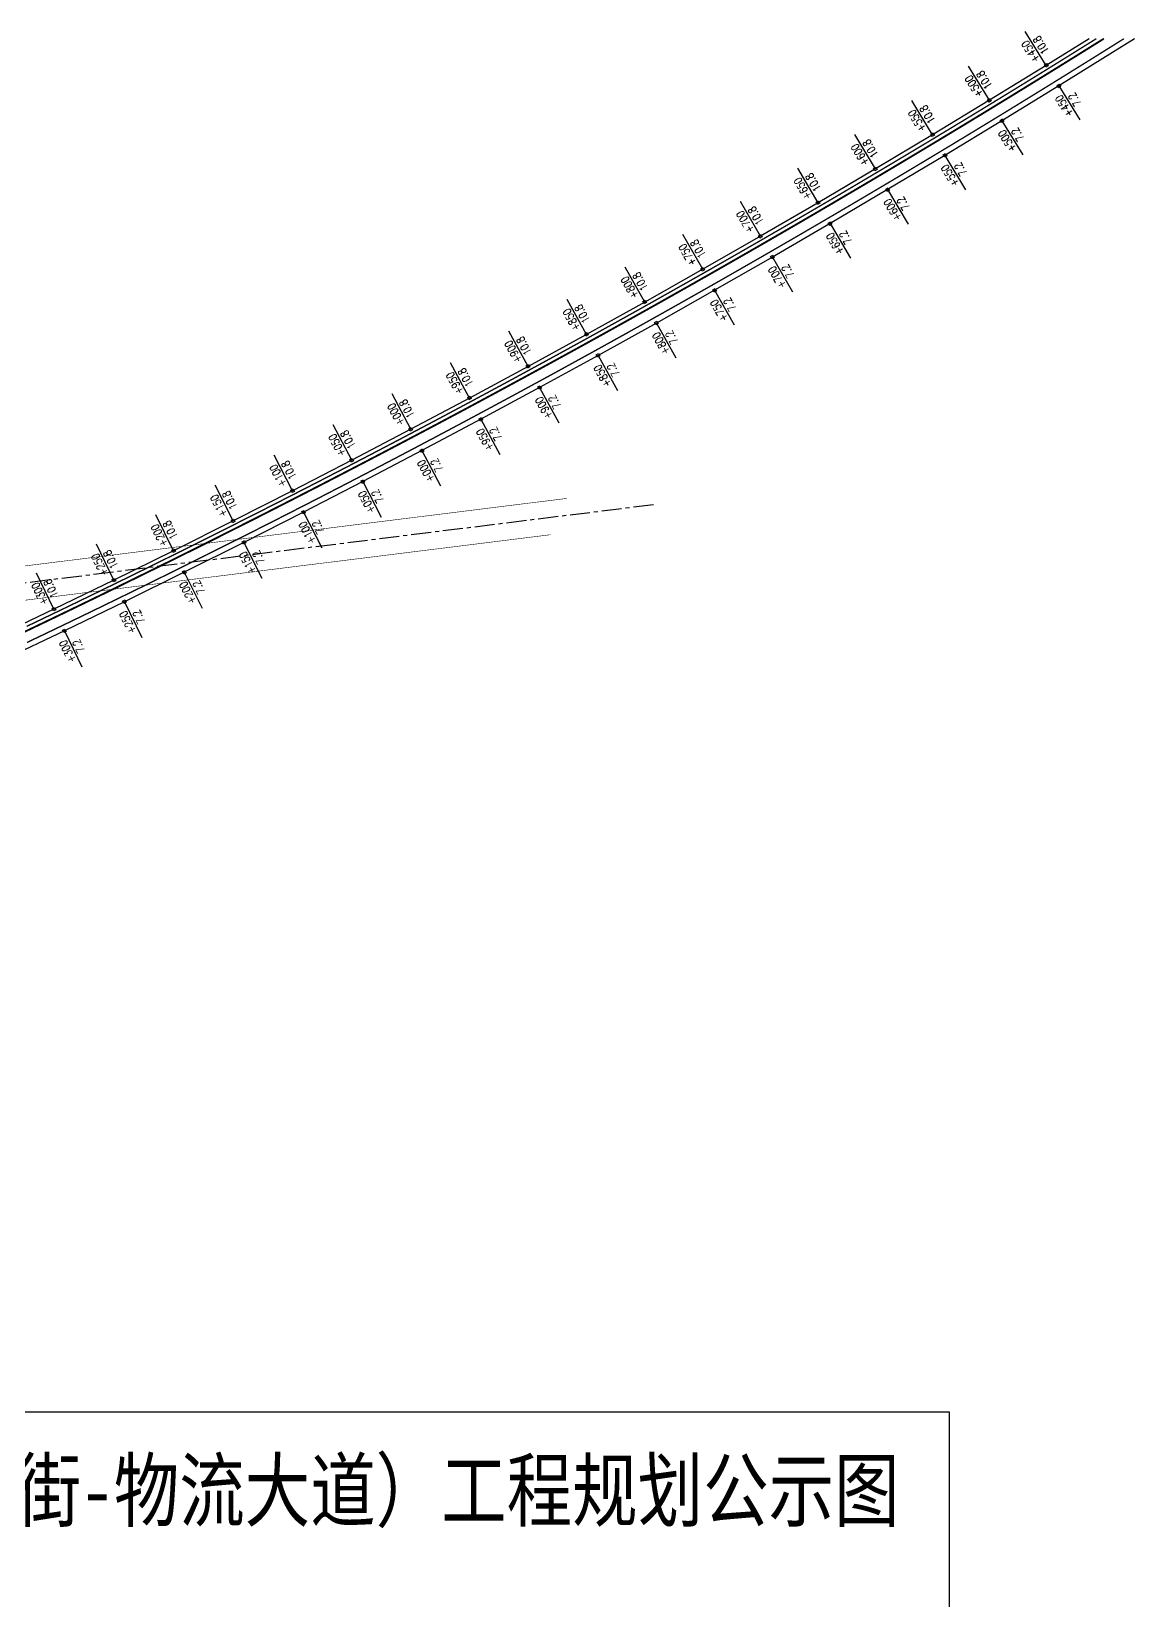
# Model space of a CAD drawing. Extents: x 10519 to 17598, y -625 to 2857.
# Drawn here: x 13721 to 14548, y 1681 to 2857 of the extents above; entities that cross this region are included whole.
import ezdxf
from ezdxf.enums import TextEntityAlignment as Align

# ---------------------------------------------------------------- set-up
doc = ezdxf.new("R2010")
doc.units = 0
doc.header["$MEASUREMENT"] = 0
doc.linetypes.add('CENTER', pattern=[2, 1.25, -0.25, 0.25, -0.25])
doc.linetypes.add('CENTERX2', pattern=[4, 2.5, -0.5, 0.5, -0.5])
for name, color, linetype in [('0-现状单位', 7, 'CONTINUOUS'), ('00000衢化东路中线', 1, 'CENTER'), ('00000道路边线', 2, 'CONTINUOUS'), ('0000铁路', 105, 'CONTINUOUS'), ('TYBZ', 7, 'CONTINUOUS')]:
    doc.layers.add(name, color=color, linetype=linetype)
doc.styles.get("Standard").update_dxf_attribs({"font": 'txt8.shx', "width": 0.8, "bigfont": 'hz.shx'})

msp = doc.modelspace()

# ---------------------------------------------------------------- linework, layer by layer
at = {"layer": '00000衢化东路中线', "color": 6, "linetype": 'CENTERX2', "ltscale": 6}
msp.add_line((14187.39, 2502.16), (12094.78, 2241.43), dxfattribs=at)
at = {"layer": '00000道路边线', "const_width": 0.4}
for points in [[(13525.59, 2432.55, -0.7726813), (13511.27, 2468.51, 0.7726813), (13525.59, 2432.55), (14122.61, 2506.94)], [(13321, 2381.36, -0.0255023), (13269.29, 2372.28, 0.0255023), (13321, 2381.36, -0.0255023), (13269.29, 2372.28, 0.0255023), (13321, 2381.36), (14110.35, 2479.71)]]:
    msp.add_lwpolyline(points, format="xyb", dxfattribs=at)
at = {"layer": '0000铁路'}
for p, q in [((14481.99, 2831.53, -145.26), (14466.21, 2857.05, -145.26)), ((14514.21, 2851.58, -145.26), (14481.99, 2831.53, -145.26)), ((14548.28, 2851.58, -145.26), (14491.45, 2816.22, -145.26)), ((14439.44, 2805.39, -145.26), (14423.81, 2830.99, -145.26)), ((14481.99, 2831.53, -145.26), (14439.44, 2805.39, -145.26)), ((14491.45, 2816.22, -145.26), (14448.82, 2790.02, -145.26)), ((14491.45, 2816.22, -145.26), (14507.23, 2790.71, -145.26)), ((14396.74, 2779.51, -145.26), (14381.27, 2805.21, -145.26)), ((14439.44, 2805.39, -145.26), (14396.74, 2779.51, -145.26)), ((14448.82, 2790.02, -145.26), (14406.02, 2764.08, -145.26)), ((14448.82, 2790.02, -145.26), (14464.45, 2764.42, -145.26)), ((14353.88, 2753.89, -145.26), (14338.57, 2779.69, -145.26)), ((14396.74, 2779.51, -145.26), (14353.88, 2753.89, -145.26)), ((14310.86, 2728.54, -145.26), (14295.71, 2754.44, -145.26)), ((14353.88, 2753.89, -145.26), (14310.86, 2728.54, -145.26)), ((14406.02, 2764.08, -145.26), (14363.06, 2738.41, -145.26)), ((14406.02, 2764.08, -145.26), (14421.49, 2738.38, -145.26)), ((14267.68, 2703.46, -145.26), (14252.69, 2729.45, -145.26)), ((14363.06, 2738.41, -145.26), (14319.95, 2713.01, -145.26)), ((14363.06, 2738.41, -145.26), (14378.37, 2712.61, -145.26)), ((14310.86, 2728.54, -145.26), (14267.68, 2703.46, -145.26)), ((14319.95, 2713.01, -145.26), (14276.67, 2687.87, -145.26)), ((14319.95, 2713.01, -145.26), (14335.09, 2687.11, -145.26)), ((14224.35, 2678.66, -145.26), (14209.52, 2704.74, -145.26)), ((14267.68, 2703.46, -145.26), (14224.35, 2678.66, -145.26)), ((14276.67, 2687.87, -145.26), (14233.24, 2663.01, -145.26)), ((14276.67, 2687.87, -145.26), (14291.66, 2661.88, -145.26)), ((14180.86, 2654.12, -145.26), (14166.2, 2680.3, -145.26)), ((14224.35, 2678.66, -145.26), (14180.86, 2654.12, -145.26)), ((14233.24, 2663.01, -145.26), (14189.65, 2638.42, -145.26)), ((14233.24, 2663.01, -145.26), (14248.06, 2636.93, -145.26)), ((14137.22, 2629.86, -145.26), (14122.72, 2656.12, -145.26)), ((14180.86, 2654.12, -145.26), (14137.22, 2629.86, -145.26)), ((14189.65, 2638.42, -145.26), (14145.91, 2614.1, -145.26)), ((14189.65, 2638.42, -145.26), (14204.31, 2612.24, -145.26)), ((14093.43, 2605.87, -145.26), (14079.09, 2632.22, -145.26)), ((14137.22, 2629.86, -145.26), (14093.43, 2605.87, -145.26)), ((14145.91, 2614.1, -145.26), (14102.02, 2590.05, -145.26)), ((14145.91, 2614.1, -145.26), (14160.41, 2587.83, -145.26)), ((14049.48, 2582.15, -145.26), (14035.32, 2608.6, -145.26)), ((14093.43, 2605.87, -145.26), (14049.48, 2582.15, -145.26)), ((14102.02, 2590.05, -145.26), (14057.98, 2566.28, -145.26)), ((14102.02, 2590.05, -145.26), (14116.36, 2563.7, -145.26)), ((14005.4, 2558.71, -145.26), (13991.4, 2585.24, -145.26)), ((14049.48, 2582.15, -145.26), (14005.4, 2558.71, -145.26)), ((14057.98, 2566.28, -145.26), (14013.8, 2542.79, -145.26)), ((14057.98, 2566.28, -145.26), (14072.15, 2539.84, -145.26)), ((13961.16, 2535.54, -145.26), (13947.33, 2562.16, -145.26)), ((14005.4, 2558.71, -145.26), (13961.16, 2535.54, -145.26)), ((14013.8, 2542.79, -145.26), (13969.46, 2519.57, -145.26)), ((14013.8, 2542.79, -145.26), (14027.8, 2516.26, -145.26)), ((13916.79, 2512.66, -145.26), (13903.12, 2539.36, -145.26)), ((13961.16, 2535.54, -145.26), (13916.79, 2512.66, -145.26)), ((13969.46, 2519.57, -145.26), (13924.99, 2496.63, -145.26)), ((13969.46, 2519.57, -145.26), (13983.3, 2492.95, -145.26)), ((13872.27, 2490.05, -145.26), (13858.76, 2516.84, -145.26)), ((13916.79, 2512.66, -145.26), (13872.27, 2490.05, -145.26)), ((13827.61, 2467.71, -145.26), (13814.27, 2494.59, -145.26)), ((13924.99, 2496.63, -145.26), (13880.37, 2473.97, -145.26)), ((13924.99, 2496.63, -145.26), (13938.65, 2469.93, -145.26)), ((13872.27, 2490.05, -145.26), (13827.61, 2467.71, -145.26)), ((13782.81, 2445.66, -145.26), (13769.64, 2472.62, -145.26)), ((13880.37, 2473.97, -145.26), (13835.61, 2451.59, -145.26)), ((13880.37, 2473.97, -145.26), (13893.87, 2447.18, -145.26)), ((13827.61, 2467.71, -145.26), (13782.81, 2445.66, -145.26)), ((13737.87, 2423.89, -145.26), (13724.87, 2450.93, -145.26)), ((13835.61, 2451.59, -145.26), (13790.71, 2429.49, -145.26)), ((13835.61, 2451.59, -145.26), (13848.94, 2424.72, -145.26)), ((13782.81, 2445.66, -145.26), (13737.87, 2423.89, -145.26)), ((13737.87, 2423.89, -145.26), (13692.8, 2402.39, -145.26)), ((13790.71, 2429.49, -145.26), (13745.67, 2407.67, -145.26)), ((13790.71, 2429.49, -145.26), (13803.87, 2402.53, -145.26)), ((13745.67, 2407.67, -145.26), (13700.5, 2386.12, -145.26)), ((13745.67, 2407.67, -145.26), (13758.67, 2380.63, -145.26))]:
    msp.add_line(p, q, dxfattribs=at)
at = {"layer": '0000铁路', "linetype": 'Continuous', "ltscale": 2, "const_width": 1.4, "elevation": -145.26}
msp.add_lwpolyline([(14525.2, 2851.58), (14518.94, 2847.67), (14510.45, 2842.38), (14501.96, 2837.09), (14493.46, 2831.82), (14484.96, 2826.55), (14476.45, 2821.3), (14467.94, 2816.05), (14459.42, 2810.82), (14450.89, 2805.59), (14442.36, 2800.38), (14433.82, 2795.17), (14425.28, 2789.98), (14416.73, 2784.79), (14408.17, 2779.62), (14399.6, 2774.46), (14391.03, 2769.31), (14382.45, 2764.17), (14373.87, 2759.04), (14365.28, 2753.92), (14356.68, 2748.81), (14348.08, 2743.71), (14339.47, 2738.63), (14330.85, 2733.55), (14322.23, 2728.48), (14313.6, 2723.43), (14304.97, 2718.39), (14296.33, 2713.35), (14287.68, 2708.33), (14279.03, 2703.32), (14270.37, 2698.32), (14261.7, 2693.33), (14253.03, 2688.35), (14244.35, 2683.38), (14235.66, 2678.43), (14226.97, 2673.48), (14218.28, 2668.55), (14209.57, 2663.62), (14200.86, 2658.71), (14192.15, 2653.8), (14183.42, 2648.91), (14174.7, 2644.03), (14165.96, 2639.16), (14157.22, 2634.3), (14148.48, 2629.46), (14139.72, 2624.62), (14130.97, 2619.79), (14122.2, 2614.98), (14113.43, 2610.17), (14104.65, 2605.38), (14095.87, 2600.6), (14087.08, 2595.83), (14078.29, 2591.07), (14069.49, 2586.32), (14060.68, 2581.58), (14051.87, 2576.85), (14043.05, 2572.13), (14034.23, 2567.43), (14025.4, 2562.74), (14016.56, 2558.05), (14007.72, 2553.38), (13998.87, 2548.72), (13990.02, 2544.07), (13981.16, 2539.43), (13972.3, 2534.8), (13963.43, 2530.19), (13954.55, 2525.58), (13945.67, 2520.99), (13936.78, 2516.4), (13927.89, 2511.83), (13918.99, 2507.27), (13910.08, 2502.72), (13901.17, 2498.18), (13892.26, 2493.65), (13883.33, 2489.14), (13874.41, 2484.63), (13865.47, 2480.14), (13856.54, 2475.65), (13847.59, 2471.18), (13838.64, 2466.72), (13829.68, 2462.27), (13820.72, 2457.83), (13811.76, 2453.41), (13802.78, 2448.99), (13793.81, 2444.59), (13784.82, 2440.19), (13775.84, 2435.81), (13766.84, 2431.44), (13757.84, 2427.08), (13748.84, 2422.73), (13739.83, 2418.4), (13730.81, 2414.07), (13721.79, 2409.75), (13712.76, 2405.45)], dxfattribs=at)
at = {"layer": '0000铁路', "const_width": 1, "elevation": -145.26}
for points in [[(14519.54, 2851.58), (14518.82, 2851.13), (14514.58, 2848.48), (14510.34, 2845.84), (14506.09, 2843.19), (14501.85, 2840.55), (14497.6, 2837.91), (14493.35, 2835.28), (14489.1, 2832.64), (14484.85, 2830.01), (14480.6, 2827.38), (14476.35, 2824.76), (14472.09, 2822.13), (14467.83, 2819.51), (14463.58, 2816.89), (14459.32, 2814.27), (14455.06, 2811.66), (14450.79, 2809.05), (14446.53, 2806.44), (14442.26, 2803.83), (14438, 2801.23), (14433.73, 2798.62), (14429.46, 2796.03), (14425.18, 2793.43), (14420.91, 2790.84), (14416.64, 2788.25), (14412.36, 2785.66), (14408.08, 2783.07), (14403.8, 2780.49), (14399.52, 2777.91), (14395.24, 2775.33), (14390.95, 2772.76), (14386.66, 2770.19), (14382.38, 2767.62), (14378.09, 2765.05), (14373.8, 2762.49), (14369.5, 2759.92), (14365.21, 2757.37), (14360.91, 2754.81), (14356.61, 2752.26), (14352.31, 2749.71), (14348.01, 2747.16), (14343.71, 2744.61), (14339.41, 2742.07), (14335.1, 2739.53), (14330.79, 2736.99), (14326.49, 2734.46), (14322.18, 2731.93), (14317.86, 2729.4), (14313.55, 2726.87), (14309.23, 2724.35), (14304.92, 2721.83), (14300.6, 2719.31), (14296.28, 2716.8), (14291.96, 2714.28), (14287.63, 2711.77), (14283.31, 2709.27), (14278.98, 2706.76), (14274.66, 2704.26), (14270.33, 2701.76), (14266, 2699.26), (14261.66, 2696.77), (14257.33, 2694.28), (14252.99, 2691.79), (14248.66, 2689.3), (14244.32, 2686.82), (14239.98, 2684.34), (14235.64, 2681.86), (14231.29, 2679.39), (14226.95, 2676.92), (14222.6, 2674.45), (14218.25, 2671.98), (14213.9, 2669.52), (14209.55, 2667.05), (14205.2, 2664.6), (14200.85, 2662.14), (14196.49, 2659.69), (14192.13, 2657.24), (14187.78, 2654.79), (14183.42, 2652.34), (14179.05, 2649.9), (14174.69, 2647.46), (14170.33, 2645.03), (14165.96, 2642.59), (14161.59, 2640.16), (14157.22, 2637.73), (14152.85, 2635.31), (14148.48, 2632.88), (14144.1, 2630.46), (14139.73, 2628.05), (14135.35, 2625.63), (14130.97, 2623.22), (14126.59, 2620.81), (14122.21, 2618.4), (14117.83, 2616), (14113.44, 2613.6), (14109.06, 2611.2), (14104.67, 2608.8), (14100.28, 2606.41), (14095.89, 2604.02), (14091.5, 2601.63), (14087.11, 2599.25), (14082.71, 2596.87), (14078.31, 2594.49), (14073.92, 2592.11), (14069.52, 2589.74), (14065.12, 2587.37), (14060.71, 2585), (14056.31, 2582.63), (14051.91, 2580.27), (14047.5, 2577.91), (14043.09, 2575.55), (14038.68, 2573.2), (14034.27, 2570.85), (14029.86, 2568.5), (14025.44, 2566.15), (14021.03, 2563.81), (14016.61, 2561.47), (14012.19, 2559.13), (14007.77, 2556.8), (14003.35, 2554.46), (13998.93, 2552.13), (13994.5, 2549.81), (13990.08, 2547.48), (13985.65, 2545.16), (13981.22, 2542.84), (13976.79, 2540.53), (13972.36, 2538.22), (13967.92, 2535.91), (13963.49, 2533.6), (13959.05, 2531.29), (13954.62, 2528.99), (13950.18, 2526.69), (13945.74, 2524.4), (13941.3, 2522.1), (13936.85, 2519.81), (13932.41, 2517.52), (13927.96, 2515.24), (13923.51, 2512.96), (13919.07, 2510.68), (13914.62, 2508.4), (13910.16, 2506.13), (13905.71, 2503.86), (13901.26, 2501.59), (13896.8, 2499.32), (13892.34, 2497.06), (13887.88, 2494.8), (13883.42, 2492.54), (13878.96, 2490.29), (13874.5, 2488.04), (13870.03, 2485.79), (13865.57, 2483.54), (13861.1, 2481.3), (13856.63, 2479.06), (13852.16, 2476.82), (13847.69, 2474.58), (13843.22, 2472.35), (13838.74, 2470.12), (13834.27, 2467.9), (13829.79, 2465.67), (13825.31, 2463.45), (13820.83, 2461.23), (13816.35, 2459.02), (13811.87, 2456.81), (13807.38, 2454.6), (13802.9, 2452.39), (13798.41, 2450.18), (13793.92, 2447.98), (13789.44, 2445.79), (13784.94, 2443.59), (13780.45, 2441.4), (13775.96, 2439.21), (13771.46, 2437.02), (13766.97, 2434.83), (13762.47, 2432.65), (13757.97, 2430.47), (13753.47, 2428.3), (13748.97, 2426.13), (13744.46, 2423.95), (13739.96, 2421.79), (13735.45, 2419.62), (13730.95, 2417.46), (13726.44, 2415.3), (13721.93, 2413.14), (13717.42, 2410.99)], [(14540.27, 2851.58), (14537.38, 2849.77), (14533.13, 2847.11), (14528.89, 2844.45), (14524.65, 2841.8), (14520.4, 2839.15), (14516.15, 2836.5), (14511.9, 2833.85), (14507.65, 2831.21), (14503.4, 2828.57), (14499.15, 2825.93), (14494.89, 2823.29), (14490.64, 2820.66), (14486.38, 2818.02), (14482.12, 2815.39), (14477.86, 2812.77), (14473.6, 2810.14), (14469.34, 2807.52), (14465.07, 2804.9), (14460.81, 2802.28), (14456.54, 2799.67), (14452.27, 2797.05), (14448, 2794.44), (14443.72, 2791.83), (14439.45, 2789.23), (14435.17, 2786.63), (14430.89, 2784.03), (14426.61, 2781.43), (14422.33, 2778.84), (14418.05, 2776.25), (14413.77, 2773.66), (14409.48, 2771.07), (14405.19, 2768.49), (14400.9, 2765.91), (14396.61, 2763.33), (14392.32, 2760.75), (14388.03, 2758.18), (14383.73, 2755.61), (14379.43, 2753.04), (14375.14, 2750.48), (14370.84, 2747.91), (14366.53, 2745.36), (14362.23, 2742.8), (14357.92, 2740.24), (14353.62, 2737.69), (14349.31, 2735.14), (14345, 2732.6), (14340.69, 2730.06), (14336.37, 2727.51), (14332.06, 2724.98), (14327.74, 2722.44), (14323.43, 2719.91), (14319.11, 2717.38), (14314.78, 2714.85), (14310.46, 2712.33), (14306.14, 2709.81), (14301.81, 2707.29), (14297.48, 2704.77), (14293.16, 2702.26), (14288.82, 2699.75), (14284.49, 2697.24), (14280.16, 2694.73), (14275.82, 2692.23), (14271.49, 2689.73), (14267.15, 2687.23), (14262.81, 2684.74), (14258.47, 2682.25), (14254.12, 2679.76), (14249.78, 2677.27), (14245.43, 2674.79), (14241.09, 2672.31), (14236.74, 2669.83), (14232.39, 2667.35), (14228.03, 2664.88), (14223.68, 2662.41), (14219.32, 2659.94), (14214.97, 2657.48), (14210.61, 2655.02), (14206.25, 2652.56), (14201.89, 2650.1), (14197.52, 2647.65), (14193.16, 2645.2), (14188.79, 2642.75), (14184.42, 2640.3), (14180.05, 2637.86), (14175.68, 2635.42), (14171.31, 2632.98), (14166.94, 2630.55), (14162.56, 2628.12), (14158.19, 2625.69), (14153.81, 2623.26), (14149.43, 2620.84), (14145.05, 2618.42), (14140.66, 2616), (14136.28, 2613.58), (14131.89, 2611.17), (14127.5, 2608.76), (14123.12, 2606.35), (14118.73, 2603.95), (14114.33, 2601.55), (14109.94, 2599.15), (14105.54, 2596.75), (14101.15, 2594.36), (14096.75, 2591.97), (14092.35, 2589.58), (14087.95, 2587.19), (14083.55, 2584.81), (14079.14, 2582.43), (14074.74, 2580.06), (14070.33, 2577.68), (14065.92, 2575.31), (14061.51, 2572.94), (14057.1, 2570.58), (14052.69, 2568.21), (14048.27, 2565.85), (14043.86, 2563.49), (14039.44, 2561.14), (14035.02, 2558.79), (14030.6, 2556.44), (14026.18, 2554.09), (14021.76, 2551.75), (14017.33, 2549.41), (14012.91, 2547.07), (14008.48, 2544.73), (14004.05, 2542.4), (13999.62, 2540.07), (13995.19, 2537.74), (13990.75, 2535.42), (13986.32, 2533.1), (13981.88, 2530.78), (13977.44, 2528.46), (13973.01, 2526.15), (13968.56, 2523.84), (13964.12, 2521.53), (13959.68, 2519.23), (13955.23, 2516.92), (13950.79, 2514.62), (13946.34, 2512.33), (13941.89, 2510.03), (13937.44, 2507.74), (13932.99, 2505.45), (13928.53, 2503.17), (13924.08, 2500.89), (13919.62, 2498.61), (13915.16, 2496.33), (13910.71, 2494.06), (13906.24, 2491.78), (13901.78, 2489.52), (13897.32, 2487.25), (13892.85, 2484.99), (13888.39, 2482.73), (13883.92, 2480.47), (13879.45, 2478.21), (13874.98, 2475.96), (13870.51, 2473.71), (13866.03, 2471.47), (13861.56, 2469.22), (13857.08, 2466.98), (13852.61, 2464.74), (13848.13, 2462.51), (13843.65, 2460.28), (13839.16, 2458.05), (13834.68, 2455.82), (13830.2, 2453.6), (13825.71, 2451.37), (13821.22, 2449.16), (13816.73, 2446.94), (13812.24, 2444.73), (13807.75, 2442.52), (13803.26, 2440.31), (13798.77, 2438.11), (13794.27, 2435.9), (13789.77, 2433.71), (13785.27, 2431.51), (13780.77, 2429.32), (13776.27, 2427.13), (13771.77, 2424.94), (13767.27, 2422.75), (13762.76, 2420.57), (13758.25, 2418.39), (13753.75, 2416.22), (13749.24, 2414.04), (13744.73, 2411.87), (13740.21, 2409.71), (13735.7, 2407.54), (13731.19, 2405.38), (13726.67, 2403.22), (13722.15, 2401.06), (13717.64, 2398.91)]]:
    msp.add_lwpolyline(points, dxfattribs=at)
at = {"layer": '0000铁路', "linetype": 'Continuous', "ltscale": 2, "elevation": -145.26}
for points in [[(14481.66, 2830.16), (14480.61, 2831.86), (14482.31, 2832.91), (14483.36, 2831.21), (14481.66, 2830.16)], [(14491.13, 2814.85), (14490.08, 2816.55), (14491.78, 2817.6), (14492.83, 2815.9), (14491.13, 2814.85)], [(14439.11, 2804.01), (14438.07, 2805.72), (14439.77, 2806.76), (14440.82, 2805.06), (14439.11, 2804.01)], [(14448.49, 2788.65), (14447.44, 2790.36), (14449.15, 2791.4), (14450.19, 2789.69), (14448.49, 2788.65)], [(14396.4, 2778.13), (14395.37, 2779.85), (14397.08, 2780.88), (14398.11, 2779.16), (14396.4, 2778.13)], [(14405.68, 2762.71), (14404.65, 2764.42), (14406.36, 2765.46), (14407.39, 2763.74), (14405.68, 2762.71)], [(14353.53, 2752.52), (14352.51, 2754.24), (14354.23, 2755.26), (14355.25, 2753.54), (14353.53, 2752.52)], [(14310.5, 2727.17), (14309.49, 2728.9), (14311.22, 2729.91), (14312.23, 2728.18), (14310.5, 2727.17)], [(14362.71, 2737.04), (14361.69, 2738.76), (14363.41, 2739.78), (14364.43, 2738.06), (14362.71, 2737.04)], [(14319.59, 2711.64), (14318.58, 2713.36), (14320.31, 2714.37), (14321.32, 2712.65), (14319.59, 2711.64)], [(14267.31, 2702.1), (14266.31, 2703.83), (14268.05, 2704.83), (14269.05, 2703.1), (14267.31, 2702.1)], [(14276.3, 2686.51), (14275.31, 2688.24), (14277.04, 2689.24), (14278.04, 2687.5), (14276.3, 2686.51)], [(14223.97, 2677.29), (14222.98, 2679.03), (14224.72, 2680.02), (14225.71, 2678.28), (14223.97, 2677.29)], [(14232.86, 2661.64), (14231.88, 2663.38), (14233.62, 2664.37), (14234.6, 2662.63), (14232.86, 2661.64)], [(14180.47, 2652.76), (14179.5, 2654.51), (14181.24, 2655.48), (14182.22, 2653.74), (14180.47, 2652.76)], [(14189.27, 2637.06), (14188.29, 2638.8), (14190.04, 2639.78), (14191.01, 2638.03), (14189.27, 2637.06)], [(14136.82, 2628.5), (14135.86, 2630.25), (14137.61, 2631.22), (14138.58, 2629.47), (14136.82, 2628.5)], [(14145.52, 2612.74), (14144.56, 2614.49), (14146.31, 2615.46), (14147.27, 2613.71), (14145.52, 2612.74)], [(14093.02, 2604.51), (14092.07, 2606.27), (14093.83, 2607.22), (14094.78, 2605.47), (14093.02, 2604.51)], [(14101.62, 2588.7), (14100.67, 2590.45), (14102.43, 2591.41), (14103.38, 2589.65), (14101.62, 2588.7)], [(14049.08, 2580.8), (14048.13, 2582.56), (14049.89, 2583.5), (14050.84, 2581.74), (14049.08, 2580.8)], [(14057.58, 2564.93), (14056.63, 2566.69), (14058.39, 2567.64), (14059.34, 2565.88), (14057.58, 2564.93)], [(14004.98, 2557.36), (14004.05, 2559.13), (14005.81, 2560.06), (14006.75, 2558.29), (14004.98, 2557.36)], [(14013.38, 2541.44), (14012.45, 2543.21), (14014.21, 2544.14), (14015.15, 2542.37), (14013.38, 2541.44)], [(13960.74, 2534.2), (13959.81, 2535.97), (13961.59, 2536.89), (13962.51, 2535.12), (13960.74, 2534.2)], [(13969.04, 2518.22), (13968.12, 2520), (13969.89, 2520.92), (13970.81, 2519.15), (13969.04, 2518.22)], [(13916.35, 2511.31), (13915.44, 2513.09), (13917.22, 2514), (13918.13, 2512.22), (13916.35, 2511.31)], [(13924.55, 2495.29), (13923.64, 2497.07), (13925.42, 2497.98), (13926.33, 2496.2), (13924.55, 2495.29)], [(13871.82, 2488.7), (13870.92, 2490.49), (13872.71, 2491.39), (13873.61, 2489.6), (13871.82, 2488.7)], [(13879.92, 2472.63), (13879.02, 2474.41), (13880.81, 2475.31), (13881.71, 2473.53), (13879.92, 2472.63)], [(13827.15, 2466.37), (13826.27, 2468.17), (13828.06, 2469.05), (13828.95, 2467.26), (13827.15, 2466.37)], [(13782.35, 2444.32), (13781.47, 2446.12), (13783.27, 2447), (13784.14, 2445.2), (13782.35, 2444.32)], [(13835.15, 2450.25), (13834.27, 2452.04), (13836.06, 2452.93), (13836.95, 2451.14), (13835.15, 2450.25)], [(13737.4, 2422.55), (13736.54, 2424.36), (13738.34, 2425.22), (13739.2, 2423.42), (13737.4, 2422.55)], [(13790.25, 2428.15), (13789.37, 2429.95), (13791.17, 2430.82), (13792.04, 2429.03), (13790.25, 2428.15)], [(13745.2, 2406.33), (13744.33, 2408.13), (13746.14, 2409), (13747, 2407.2), (13745.2, 2406.33)]]:
    msp.add_lwpolyline(points, dxfattribs=at)
at = {"layer": 'TYBZ'}
msp.add_lwpolyline([(13072.07, 1822.21), (14409.24, 1822.21), (14409.24, -50.46), (13072.07, -50.46)], close=True, dxfattribs=at)

# ---------------------------------------------------------------- texts
at = {"layer": '0-现状单位', "insert": (13119.89, 1785.8, 140.97), "char_height": 45, "width": 14634.4293, "attachment_point": 1}
msp.add_mtext('{\\fFangSong_GB2312|b0|i0|c134|p49;衢州市衢化东路一期（赣州街-物流大道）工程规划公示图}', dxfattribs=at)
at = {"layer": '0000铁路', "width": 0.8}
for s, rotation, p in [('+450', 121.73536, (14472.74, 2843.45, -145.26)), ('10.8', 121.73536, (14480.56, 2848.29, -145.26)), ('+500', 121.40018, (14430.26, 2817.36, -145.26)), ('10.8', 121.40018, (14438.11, 2822.15, -145.26)), ('10.8', 121.04307, (14395.52, 2796.28, -145.26)), ('+450', 121.73536, (14497.98, 2802.62, -145.26)), ('7.2', 121.73536, (14505.81, 2807.46, -145.26)), ('+550', 121.04307, (14387.63, 2791.53, -145.26)), ('+500', 121.40018, (14455.27, 2776.39, -145.26)), ('7.2', 121.40018, (14463.12, 2781.18, -145.26)), ('+600', 120.68497, (14344.85, 2765.97, -145.26)), ('10.8', 120.68497, (14352.76, 2770.67, -145.26)), ('+550', 121.04307, (14412.39, 2750.41, -145.26)), ('7.2', 121.04307, (14420.27, 2755.15, -145.26)), ('+650', 120.32688, (14301.9, 2740.68, -145.26)), ('10.8', 120.32688, (14309.84, 2745.33, -145.26)), ('+600', 120.68497, (14369.34, 2724.69, -145.26)), ('7.2', 120.68497, (14377.26, 2729.39, -145.26)), ('+700', 119.96878, (14258.8, 2715.66, -145.26)), ('10.8', 119.96878, (14266.77, 2720.26, -145.26)), ('7.2', 120.32688, (14334.08, 2703.9, -145.26)), ('+750', 119.61068, (14215.54, 2690.91, -145.26)), ('10.8', 119.61068, (14223.54, 2695.45, -145.26)), ('+650', 120.32688, (14326.14, 2699.25, -145.26)), ('7.2', 119.96878, (14290.75, 2678.67, -145.26)), ('+800', 119.25258, (14172.13, 2666.43, -145.26)), ('10.8', 119.25258, (14180.16, 2670.92, -145.26)), ('+700', 119.96878, (14282.78, 2674.08, -145.26)), ('+850', 118.89448, (14128.57, 2642.22, -145.26)), ('10.8', 118.89448, (14136.62, 2646.66, -145.26)), ('+750', 119.61068, (14239.26, 2649.18, -145.26)), ('7.2', 119.61068, (14247.26, 2653.72, -145.26)), ('+900', 118.53638, (14084.85, 2618.28, -145.26)), ('10.8', 118.53638, (14092.94, 2622.68, -145.26)), ('+800', 119.25258, (14195.59, 2624.55, -145.26)), ('7.2', 119.25258, (14203.61, 2629.04, -145.26)), ('+950', 118.17828, (14040.99, 2594.62, -145.26)), ('10.8', 118.17828, (14049.1, 2598.96, -145.26)), ('+850', 118.89448, (14151.76, 2600.19, -145.26)), ('7.2', 118.89448, (14159.82, 2604.64, -145.26)), ('+000', 117.82019, (13996.98, 2571.23, -145.26)), ('10.8', 117.82019, (14005.12, 2575.52, -145.26)), ('+900', 118.53638, (14107.78, 2576.11, -145.26)), ('7.2', 118.53638, (14115.87, 2580.51, -145.26)), ('+050', 117.46209, (13952.83, 2548.12, -145.26)), ('10.8', 117.46209, (13960.99, 2552.36, -145.26)), ('+950', 118.17828, (14063.66, 2552.31, -145.26)), ('7.2', 118.17828, (14071.77, 2556.65, -145.26)), ('+100', 117.10399, (13908.53, 2525.28, -145.26)), ('10.8', 117.10399, (13916.72, 2529.47, -145.26)), ('+000', 117.82019, (14019.38, 2528.78, -145.26)), ('7.2', 117.82019, (14027.52, 2533.07, -145.26)), ('+150', 116.74589, (13864.09, 2502.72, -145.26)), ('10.8', 116.74589, (13872.3, 2506.86, -145.26)), ('+050', 117.46209, (13974.96, 2505.53, -145.26)), ('7.2', 117.46209, (13983.12, 2509.77, -145.26)), ('+200', 116.38779, (13819.51, 2480.44, -145.26)), ('10.8', 116.38779, (13827.75, 2484.53, -145.26)), ('+100', 117.10399, (13930.4, 2482.55, -145.26)), ('7.2', 117.10399, (13938.59, 2486.74, -145.26)), ('+250', 116.02969, (13774.79, 2458.44, -145.26)), ('10.8', 116.02969, (13783.05, 2462.48, -145.26)), ('+150', 116.74589, (13885.69, 2459.86, -145.26)), ('7.2', 116.74589, (13893.9, 2464, -145.26)), ('+300', 115.673, (13729.93, 2436.72, -145.26)), ('10.8', 115.673, (13738.22, 2440.7, -145.26)), ('+200', 116.38779, (13840.84, 2437.44, -145.26)), ('7.2', 116.38779, (13849.08, 2441.53, -145.26)), ('+250', 116.02969, (13795.85, 2415.31, -145.26)), ('7.2', 116.02969, (13804.12, 2419.34, -145.26)), ('+300', 115.673, (13750.73, 2393.45, -145.26)), ('7.2', 115.673, (13759.02, 2397.44, -145.26))]:
    msp.add_text(s, height=6, rotation=rotation, dxfattribs=at).set_placement(p, align=Align.CENTER)

doc.saveas('drawing.dxf')
